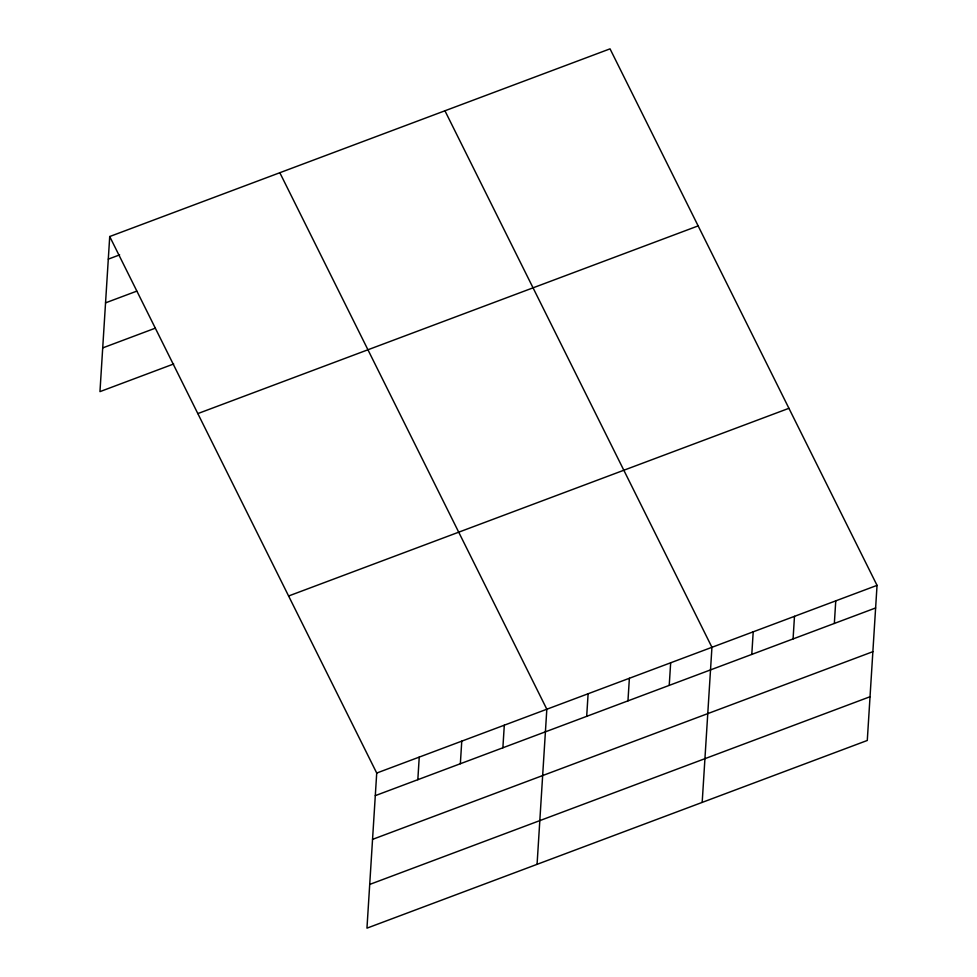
<?xml version="1.0" encoding="UTF-8"?>
<svg xmlns="http://www.w3.org/2000/svg" width="977" height="977" viewBox="0 0 977 977"><rect width="100%" height="100%" fill="white"/><g stroke="black" fill="none" stroke-linecap="round" stroke-linejoin="round"><path stroke-width="1.47" d="M109.717 236.532L376.719 773.051L366.961 928.15L867.283 740.468L877.041 585.37L610.039 48.85L109.717 236.532L99.959 391.63L173.674 363.981M417.826 779.695L419.243 757.09M460.35 763.733L461.767 741.14M502.874 747.784L504.303 725.19M537.069 864.34L546.827 709.229L279.825 172.721M586.688 716.349L588.105 693.755M627.955 700.863L629.383 678.27M669.233 685.378L670.662 662.785M702.182 802.398L711.94 647.299L444.938 110.78M751.789 654.419L753.206 631.814M793.068 638.934L794.484 616.328M834.346 623.448L835.762 600.843M108.3 259.137L119.634 254.875M105.54 302.858L136.731 291.158M102.707 347.91L155.16 328.235M197.83 413.589L698.152 225.895M288.606 595.994L788.928 408.313M376.719 773.051L877.041 585.37M375.29 795.644L875.624 607.963M372.542 839.377L872.864 651.683M369.709 884.429L870.031 696.735"/></g></svg>
